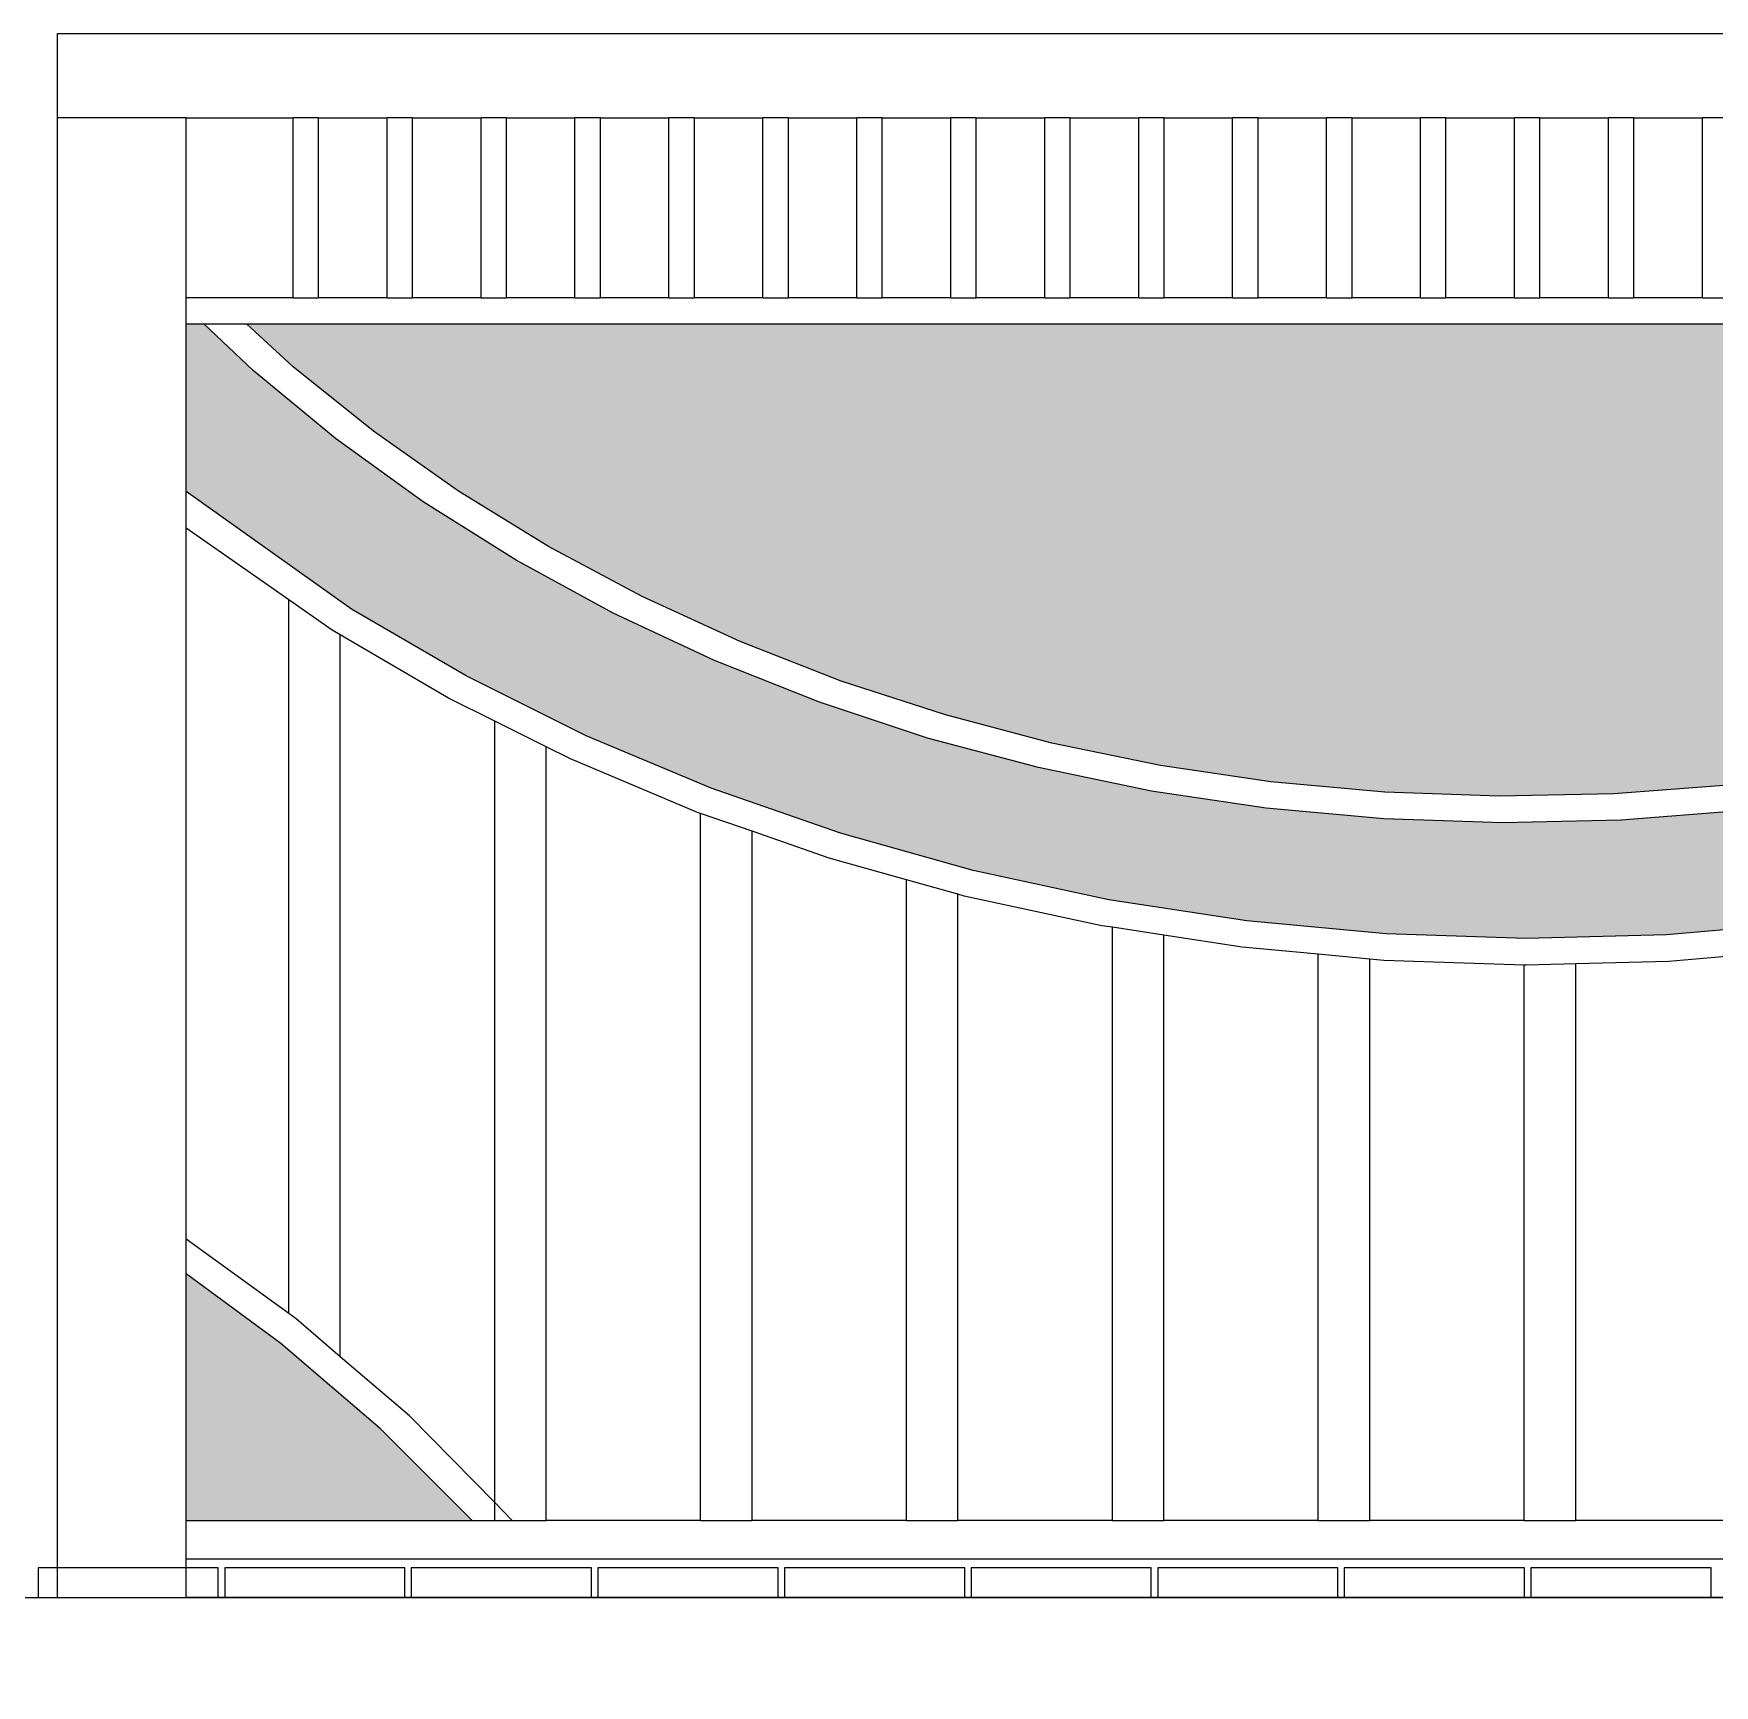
# Model space of a CAD drawing. Extents: x 396092 to 455492, y 17293 to 132793.
# Drawn here: x 434333 to 435639, y 59823 to 61106 of the extents above; entities that cross this region are included whole.
import ezdxf

# ---------------------------------------------------------------- set-up
doc = ezdxf.new("R2010")
doc.units = 0
doc.header["$LTSCALE"] = 1000
doc.header["$MEASUREMENT"] = 0
for name, color, linetype in [('MU', 34, 'Continuous'), ('W-FLOAT_BOWL浮筒', 253, 'Continuous'), ('W-STEEL_FRAME钢架', 3, 'Continuous'), ('W-WOOD_FLOOR木地板', 30, 'Continuous')]:
    doc.layers.add(name, color=color, linetype=linetype)

# ---------------------------------------------------------------- blocks, each defined once
blk = doc.blocks.new('*U4')
at = {"layer": 'W-WOOD_FLOOR木地板'}
blk.add_lwpolyline([(-70, -11.5), (70, -11.5), (70, 11.5), (-70, 11.5)], close=True, dxfattribs=at)

msp = doc.modelspace()

# ---------------------------------------------------------------- hatches: boundary and pattern name
h = msp.add_hatch()
h.set_pattern_fill('HEX', color=8, scale=20)
h.set_pattern_definition([(0, (119873.977, 11692.743), (0, 32.99556), [19.05, -38.1]), (120, (119873.977, 11692.743), (-28.5749932, -16.49778), [19.05, -38.1]), (60, (119893.027, 11692.743), (-28.5749932, 16.49778), [19.05, -38.1])])
h.paths.add_polyline_path([(432353.4, 60675.8), (432438.5, 60746.2), (432517.3, 60821.3), (432571.4, 60881), (432295.9, 60881), (432266.9, 60848.6), (432215.8, 60798.9), (432160.8, 60752.2), (432102.1, 60708.6), (432040, 60668.4), (431974.7, 60631.8), (431906.6, 60598.9), (431836, 60569.8), (431763.2, 60544.7), (431688.5, 60523.7), (431631.5, 60510.7), (431631.5, 60346.9), (431737.2, 60372.8), (431849.9, 60407.8), (431959.3, 60449.2), (432064.9, 60497), (432166.1, 60550.9), (432262.4, 60610.6)])
h.paths.add_polyline_path([(434231.5, 60207.3), (434131.2, 60260.5), (434036.6, 60302.8), (433938.6, 60339.4), (433837.6, 60369.9), (433734.3, 60394.4), (433653.9, 60408.4), (433572.6, 60417.8), (433490.6, 60422.5), (433408.5, 60422.6), (433326.6, 60418), (433245.2, 60408.8), (433164.8, 60395), (433085.7, 60376.6), (433004.2, 60352.3), (432925.2, 60323), (432849.1, 60288.7), (432776.4, 60249.8), (432587.2, 60130.7), (432460.4, 60062.6), (432327.7, 60002.6), (432190, 59951), (434221.7, 59951), (434231.5, 59951)])
h.paths.add_polyline_path([(434602.5, 60022.1), (434525, 60088.5), (434451.5, 60142.7), (434451.5, 59951), (434673.7, 59951)])
h.paths.add_polyline_path([(436299.4, 60747.5), (436367.4, 60795), (436431.4, 60846.2), (436469.3, 60881), (434498.4, 60881), (434534.8, 60847.5), (434597.1, 60797.4), (434663.3, 60750.8), (434733, 60707.9), (434806, 60668.9), (434882, 60634), (434960.6, 60603.2), (435041.5, 60576.9), (435124.3, 60555), (435208.7, 60537.7), (435294.3, 60525), (435382.9, 60516.8), (435471.9, 60513.7), (435561, 60515.5), (435649.8, 60522.3), (435737.8, 60534.1), (435824.6, 60550.7), (435909.8, 60572.1), (435993.2, 60598.3), (436074.1, 60629.1), (436152.4, 60664.3), (436227.6, 60703.8)], flags=17)
h.paths.add_polyline_path([(434943.7, 60586.8), (434862.1, 60619.2), (434783.4, 60656.1), (434707.9, 60697.3), (434635.8, 60742.5), (434567.7, 60791.7), (434503.7, 60844.6), (434465.3, 60881), (434451.5, 60881), (434451.5, 60750.6), (434580.1, 60659.2), (434669.1, 60607.3), (434762.5, 60560.8), (434859.6, 60519.9), (434960, 60485), (435063.2, 60456), (435168.6, 60433.3), (435275.8, 60416.8), (435384.1, 60406.8), (435492.9, 60403.2), (435601.9, 60406), (435727, 60416.8), (435850.8, 60434.8), (435972.8, 60460.2), (436092.3, 60492.6), (436208.7, 60532), (436321.4, 60578.2), (436429.8, 60630.8), (436533.4, 60689.8), (436631.7, 60754.7), (436724, 60825.2), (436787.4, 60881), (436502.4, 60881), (436462.9, 60843.6), (436397.6, 60789.8), (436327.9, 60739.9), (436254.3, 60694), (436177.1, 60652.4), (436096.5, 60615.3), (436013.1, 60582.9), (435927.2, 60555.2), (435839.1, 60532.6), (435749.4, 60514.9), (435658.5, 60502.4), (435566.7, 60495.1), (435474.5, 60493), (435382.3, 60496.2), (435290.7, 60504.5), (435201.6, 60517.8), (435113.8, 60536), (435027.7, 60559)])
h.paths.add_polyline_path([(437051.5, 60397.1), (436902.5, 60365.8), (436766.1, 60328.5), (436633.2, 60283.5), (436504.4, 60230.9), (436380.3, 60171.1), (436261.6, 60104.3), (436148.8, 60030.8), (436042.5, 59951), (437041.7, 59951), (437051.5, 59951)])
h.paths.add_polyline_path([(438074.9, 60192.4), (438014.6, 60231.9), (437951.4, 60268), (437885.4, 60300.6), (437816.9, 60329.6), (437746.3, 60354.8), (437673.8, 60376.1), (437599.8, 60393.4), (437524.6, 60406.7), (437448.5, 60415.8), (437371.8, 60420.8), (437294.9, 60421.6), (437218.1, 60418.3), (437151.5, 60411.7), (437151.5, 59951), (438231.5, 59951), (438231.5, 60058.9), (438185.3, 60104), (438131.8, 60149.7)])
h.paths.add_polyline_path([(438231.5, 60815), (438199.9, 60842.1), (438160, 60881), (437932, 60881), (438004.2, 60813.7), (438105.5, 60732.6), (438214, 60658), (438231.5, 60647.7)])
h.paths.add_polyline_path([(438231.5, 60881), (438192.7, 60881), (438231.5, 60844.3)], flags=16)
h.paths.add_polyline_path([(439088.1, 60881), (438391.5, 60881), (438391.5, 60723.4), (438455.1, 60684.1), (438536.5, 60640.7), (438621.4, 60602.1), (438709.4, 60568.5), (438799.9, 60540.1), (438892.7, 60516.9), (438987.2, 60499.1), (439082.9, 60486.8), (439150, 60482.1)])
h.paths.add_polyline_path([(439153.3, 60461.3), (439095.5, 60464.9), (439003, 60475.7), (438911.6, 60491.6), (438821.6, 60512.5), (438733.6, 60538.2), (438647.7, 60568.6), (438564.5, 60603.6), (438484.3, 60643.2), (438407.3, 60687), (438391.5, 60697.3), (438391.5, 60559.1), (438449.7, 60530.1), (438568.7, 60480.2), (438691.6, 60437.4), (438818, 60402), (438947.1, 60374), (439078.2, 60353.8), (439171.3, 60345)])

# ---------------------------------------------------------------- linework, layer by layer
at = {"layer": 'MU', "color": 37}
for p, q in [((434351.5, 59891), (434351.5, 61106.4)), ((434351.5, 61106.4), (438231.5, 61106.4)), ((434451.5, 61041), (434351.5, 61041)), ((434451.5, 60901), (434451.5, 61041)), ((434451.5, 61041), (434534.7, 61041)), ((434554.5, 61041), (434534.7, 61041)), ((434534.7, 60901), (434534.7, 61041)), ((434554.5, 60901), (434554.5, 61041)), ((434554.5, 61041), (434607.7, 61041)), ((434627.5, 61041), (434607.7, 61041)), ((434607.7, 60901), (434607.7, 61041)), ((434627.5, 60901), (434627.5, 61041)), ((434627.5, 61041), (434680.7, 61041)), ((434700.5, 61041), (434680.7, 61041)), ((434680.7, 60901), (434680.7, 61041)), ((434700.5, 60901), (434700.5, 61041)), ((434700.5, 61041), (434753.7, 61041)), ((434773.5, 61041), (434753.7, 61041)), ((434753.7, 60901), (434753.7, 61041)), ((434773.5, 60901), (434773.5, 61041)), ((434773.5, 61041), (434826.7, 61041)), ((434846.5, 61041), (434826.7, 61041)), ((434826.7, 60901), (434826.7, 61041)), ((434846.5, 60901), (434846.5, 61041)), ((434846.5, 61041), (434899.7, 61041)), ((434919.5, 61041), (434899.7, 61041)), ((434899.7, 60901), (434899.7, 61041)), ((434919.5, 60901), (434919.5, 61041)), ((434919.5, 61041), (434972.7, 61041)), ((434992.5, 61041), (434972.7, 61041)), ((434972.7, 60901), (434972.7, 61041)), ((434992.5, 60901), (434992.5, 61041)), ((434992.5, 61041), (435045.7, 61041)), ((435065.5, 61041), (435045.7, 61041)), ((435045.7, 60901), (435045.7, 61041)), ((435065.5, 60901), (435065.5, 61041)), ((435065.5, 61041), (435118.7, 61041)), ((435138.5, 61041), (435118.7, 61041)), ((435118.7, 60901), (435118.7, 61041)), ((435138.5, 60901), (435138.5, 61041)), ((435138.5, 61041), (435191.7, 61041)), ((435211.5, 61041), (435191.7, 61041)), ((435191.7, 60901), (435191.7, 61041)), ((435211.5, 60901), (435211.5, 61041)), ((435211.5, 61041), (435264.7, 61041)), ((435284.5, 61041), (435264.7, 61041)), ((435264.7, 60901), (435264.7, 61041)), ((435284.5, 60901), (435284.5, 61041)), ((435284.5, 61041), (435337.7, 61041)), ((435357.5, 61041), (435337.7, 61041)), ((435337.7, 60901), (435337.7, 61041)), ((435357.5, 60901), (435357.5, 61041)), ((435357.5, 61041), (435410.7, 61041)), ((435430.5, 61041), (435410.7, 61041)), ((435410.7, 60901), (435410.7, 61041)), ((435430.5, 60901), (435430.5, 61041)), ((435430.5, 61041), (435483.7, 61041)), ((435503.5, 61041), (435483.7, 61041)), ((435483.7, 60901), (435483.7, 61041)), ((435503.5, 60901), (435503.5, 61041)), ((435503.5, 61041), (435556.7, 61041)), ((435576.5, 61041), (435556.7, 61041)), ((435556.7, 60901), (435556.7, 61041)), ((435576.5, 60901), (435576.5, 61041)), ((435576.5, 61041), (435629.7, 61041)), ((435649.5, 61041), (435629.7, 61041)), ((435629.7, 60901), (435629.7, 61041)), ((434451.5, 60881), (434451.5, 60901)), ((434534.7, 60901), (434451.5, 60901)), ((434534.7, 60901), (434554.5, 60901)), ((434607.7, 60901), (434554.5, 60901)), ((434607.7, 60901), (434627.5, 60901)), ((434680.7, 60901), (434627.5, 60901)), ((434680.7, 60901), (434700.5, 60901)), ((434753.7, 60901), (434700.5, 60901)), ((434753.7, 60901), (434773.5, 60901)), ((434826.7, 60901), (434773.5, 60901)), ((434826.7, 60901), (434846.5, 60901)), ((434899.7, 60901), (434846.5, 60901)), ((434899.7, 60901), (434919.5, 60901)), ((434972.7, 60901), (434919.5, 60901)), ((434972.7, 60901), (434992.5, 60901)), ((435045.7, 60901), (434992.5, 60901)), ((435045.7, 60901), (435065.5, 60901)), ((435118.7, 60901), (435065.5, 60901)), ((435118.7, 60901), (435138.5, 60901)), ((435191.7, 60901), (435138.5, 60901)), ((435191.7, 60901), (435211.5, 60901)), ((435264.7, 60901), (435211.5, 60901)), ((435264.7, 60901), (435284.5, 60901)), ((435337.7, 60901), (435284.5, 60901)), ((435337.7, 60901), (435357.5, 60901)), ((435410.7, 60901), (435357.5, 60901)), ((435410.7, 60901), (435430.5, 60901)), ((435483.7, 60901), (435430.5, 60901)), ((435483.7, 60901), (435503.5, 60901)), ((435556.7, 60901), (435503.5, 60901)), ((435556.7, 60901), (435576.5, 60901)), ((435629.7, 60901), (435576.5, 60901)), ((435629.7, 60901), (435649.5, 60901)), ((434451.5, 60881), (434465.3, 60881)), ((434451.5, 60750.6), (434451.5, 60881)), ((434503.7, 60844.6), (434465.3, 60881)), ((434465.3, 60881), (434498.4, 60881)), ((434534.8, 60847.5), (434498.4, 60881)), ((434498.4, 60881), (436469.3, 60881)), ((434597.1, 60797.4), (434534.8, 60847.5)), ((434567.7, 60791.7), (434503.7, 60844.6)), ((434663.3, 60750.8), (434597.1, 60797.4)), ((434635.8, 60742.5), (434567.7, 60791.7)), ((434580.1, 60659.2), (434451.5, 60750.6)), ((434451.5, 60722.1), (434451.5, 60750.6)), ((434733, 60707.9), (434663.3, 60750.8)), ((434707.9, 60697.3), (434635.8, 60742.5)), ((434451.5, 60169.5), (434451.5, 60722.1)), ((434531.3, 60666.3), (434451.5, 60722.1)), ((434806, 60668.9), (434733, 60707.9)), ((434783.4, 60656.1), (434707.9, 60697.3)), ((434565, 60642.8), (434531.3, 60666.3)), ((434531.3, 60111.8), (434531.3, 60666.3)), ((434882, 60634), (434806, 60668.9)), ((434669.1, 60607.3), (434580.1, 60659.2)), ((434862.1, 60619.2), (434783.4, 60656.1)), ((434571.3, 60639.1), (434565, 60642.8)), ((434571.3, 60078.2), (434571.3, 60639.1)), ((434655.5, 60590), (434571.3, 60639.1)), ((434960.6, 60603.2), (434882, 60634)), ((434943.7, 60586.8), (434862.1, 60619.2)), ((434762.5, 60560.8), (434669.1, 60607.3)), ((435041.5, 60576.9), (434960.6, 60603.2)), ((434691.3, 60572.1), (434655.5, 60590)), ((435027.7, 60559), (434943.7, 60586.8)), ((435124.3, 60555), (435041.5, 60576.9)), ((434731.3, 60552.2), (434691.3, 60572.1)), ((434691.3, 59964.9), (434691.3, 60572.1)), ((434859.6, 60519.9), (434762.5, 60560.8)), ((434731.3, 59951), (434731.3, 60552.2)), ((434750.3, 60542.7), (434731.3, 60552.2)), ((435113.8, 60536), (435027.7, 60559)), ((435208.7, 60537.7), (435124.3, 60555)), ((434849, 60501.2), (434750.3, 60542.7)), ((435201.6, 60517.8), (435113.8, 60536)), ((435294.3, 60525), (435208.7, 60537.7)), ((435382.9, 60516.8), (435294.3, 60525)), ((435649.8, 60522.3), (435561, 60515.5)), ((434960, 60485), (434859.6, 60519.9)), ((435290.7, 60504.5), (435201.6, 60517.8)), ((435471.9, 60513.7), (435382.9, 60516.8)), ((435561, 60515.5), (435471.9, 60513.7)), ((434851.3, 60500.4), (434849, 60501.2)), ((434891.3, 60486.5), (434851.3, 60500.4)), ((434851.3, 59951), (434851.3, 60500.4)), ((435382.3, 60496.2), (435290.7, 60504.5)), ((435474.5, 60493), (435382.3, 60496.2)), ((435566.7, 60495.1), (435474.5, 60493)), ((435658.5, 60502.4), (435566.7, 60495.1)), ((434891.3, 59951), (434891.3, 60486.5)), ((434951.1, 60465.7), (434891.3, 60486.5)), ((435063.2, 60456), (434960, 60485)), ((435011.3, 60448.8), (434951.1, 60465.7)), ((435168.6, 60433.3), (435063.2, 60456)), ((435051.3, 60437.6), (435011.3, 60448.8)), ((435011.3, 59951), (435011.3, 60448.8)), ((435051.3, 59951), (435051.3, 60437.6)), ((435056, 60436.2), (435051.3, 60437.6)), ((435163.2, 60413.1), (435056, 60436.2)), ((435275.8, 60416.8), (435168.6, 60433.3)), ((435384.1, 60406.8), (435275.8, 60416.8)), ((435727, 60416.8), (435601.9, 60406)), ((435171.3, 60411.9), (435163.2, 60413.1)), ((435211.3, 60405.7), (435171.3, 60411.9)), ((435171.3, 59951), (435171.3, 60411.9)), ((435211.3, 59951), (435211.3, 60405.7)), ((435272.1, 60396.4), (435211.3, 60405.7)), ((435492.9, 60403.2), (435384.1, 60406.8)), ((435601.9, 60406), (435492.9, 60403.2)), ((435331.3, 60390.9), (435272.1, 60396.4)), ((435371.3, 60387.2), (435331.3, 60390.9)), ((435331.3, 59951), (435331.3, 60390.9)), ((435371.3, 59951), (435371.3, 60387.2)), ((435382.2, 60386.2), (435371.3, 60387.2)), ((435491.3, 60382.6), (435382.2, 60386.2)), ((435492.8, 60382.5), (435491.3, 60382.6)), ((435491.3, 59951), (435491.3, 60382.6)), ((435531.3, 60383.5), (435492.8, 60382.5)), ((435603.6, 60385.4), (435531.3, 60383.5)), ((435531.3, 59951), (435531.3, 60383.5)), ((435651.3, 60389.4), (435603.6, 60385.4)), ((434531.3, 60111.8), (434451.5, 60169.5)), ((434451.5, 60142.7), (434451.5, 60169.5)), ((434525, 60088.5), (434451.5, 60142.7)), ((434451.5, 59951), (434451.5, 60142.7)), ((434537.1, 60107.6), (434531.3, 60111.8)), ((434571.3, 60078.2), (434537.1, 60107.6)), ((434602.5, 60022.1), (434525, 60088.5)), ((434625, 60032.2), (434571.3, 60078.2)), ((434691.3, 59964.9), (434625, 60032.2)), ((434673.7, 59951), (434602.5, 60022.1)), ((434705, 59951), (434691.3, 59964.9)), ((434691.3, 59951), (434691.3, 59964.9)), ((434451.5, 59921), (434451.5, 59951)), ((434451.5, 59951), (434673.7, 59951)), ((434673.7, 59951), (434691.3, 59951)), ((434691.3, 59951), (434705, 59951)), ((434705, 59951), (434731.3, 59951)), ((434851.3, 59951), (434731.3, 59951)), ((434851.3, 59951), (434891.3, 59951)), ((435011.3, 59951), (434891.3, 59951)), ((435011.3, 59951), (435051.3, 59951)), ((435171.3, 59951), (435051.3, 59951)), ((435171.3, 59951), (435211.3, 59951)), ((435331.3, 59951), (435211.3, 59951)), ((435331.3, 59951), (435371.3, 59951)), ((435491.3, 59951), (435371.3, 59951)), ((435491.3, 59951), (435531.3, 59951)), ((435651.3, 59951), (435531.3, 59951)), ((434451.5, 59891), (434451.5, 59921)), ((434451.5, 59921), (437051.5, 59921)), ((434351.5, 59891), (434451.5, 59891)), ((437051.5, 59891), (434451.5, 59891))]:
    msp.add_line(p, q, dxfattribs=at)
at = {"layer": 'W-STEEL_FRAME钢架', "elevation": 3000}
msp.add_lwpolyline([(415731.5, 59791), (406061.5, 59791), (406061.5, 59891), (440561.5, 59891), (440561.5, 59791), (438391.5, 59791)], dxfattribs=at)

# ---------------------------------------------------------------- block references
at = {"layer": 'W-FLOAT_BOWL浮筒', "color": 0, "linetype": 'ByBlock', "lineweight": -2, "transparency": 16777216}
for p in [(434406.5, 59902.5, 3000), (434551.5, 59902.5, 3000), (434696.5, 59902.5, 3000), (434841.5, 59902.5, 3000), (434986.5, 59902.5, 3000), (435131.5, 59902.5, 3000), (435276.5, 59902.5, 3000), (435421.5, 59902.5, 3000), (435566.5, 59902.5, 3000)]:
    msp.add_blockref('*U4', p, dxfattribs=at)

doc.saveas('drawing.dxf')
